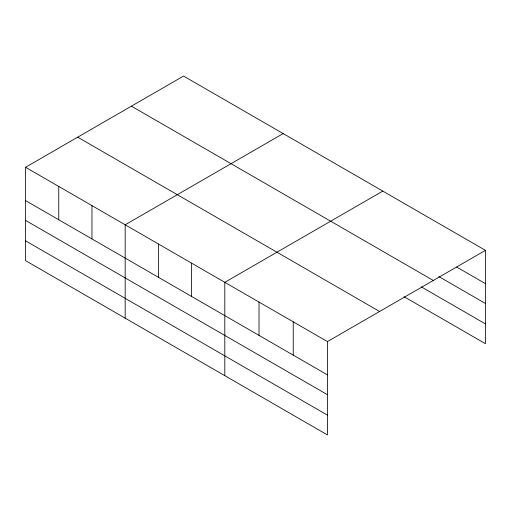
<?xml version="1.0" encoding="UTF-8"?>
<svg xmlns="http://www.w3.org/2000/svg" width="511" height="511" viewBox="0 0 511 511"><rect width="100%" height="100%" fill="white"/><g stroke="black" fill="none" stroke-linecap="round" stroke-linejoin="round"><path stroke-width="0.77" d="M327.449 394.703L327.449 341.584L25.55 167.282L25.55 260.642L327.449 434.938L327.449 394.703L25.55 220.401M404.016 296.706L485.45 343.718L485.45 250.358L183.551 76.062L25.55 167.282M283.177 133.582L125.176 224.802L125.176 318.161M382.803 191.101L224.802 282.321L224.802 375.674M327.449 341.584L485.45 250.358M456.706 267.068L485.45 283.662M438.917 276.617L485.45 303.483M131.41 106.167L433.309 280.462M421.128 286.76L485.45 323.897M77.691 137.178L379.59 311.48M25.55 200.58L327.449 374.882M25.55 240.822L327.449 415.124M293.231 321.828L293.231 355.126M259.02 302.071L259.02 335.376M191.593 263.146L191.593 296.45M158.384 243.977L158.384 277.275M91.967 205.626L91.967 238.931M58.759 186.458L58.759 219.756"/></g></svg>
